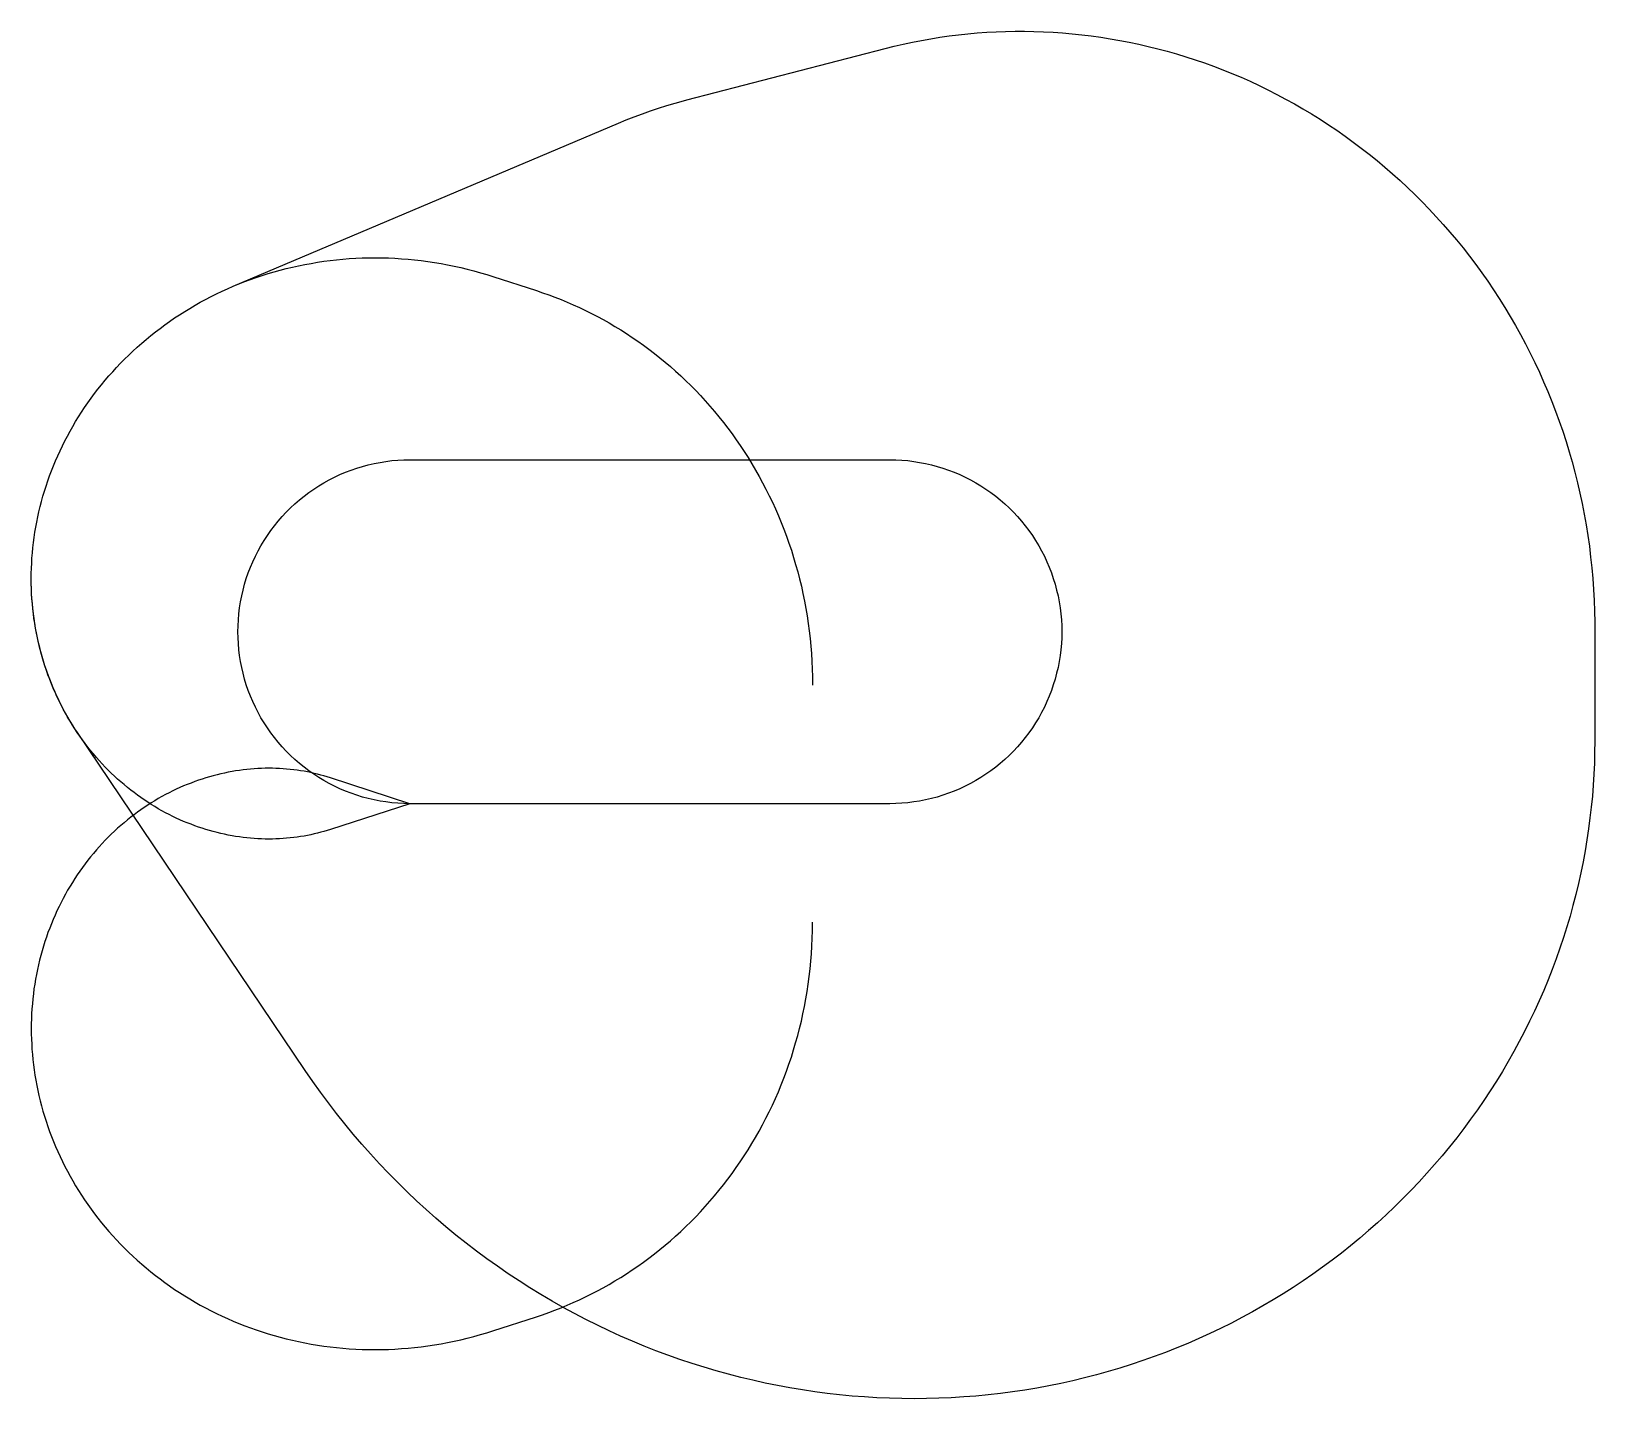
# Model space of a CAD drawing. Header units: metres. Extents: x -4658 to 14575, y -7323 to 9505.
import ezdxf

# ---------------------------------------------------------------- set-up
doc = ezdxf.new("R2010")
doc.units = ezdxf.units.M

msp = doc.modelspace()

# ---------------------------------------------------------------- linework, layer by layer
at = {"layer": 'NorminalTrack', "color": 1}
msp.add_lwpolyline([(0, 0), (0, 0), (-74, 1), (-148, 5), (-221, 12), (-295, 21), (-367, 32), (-440, 46), (-512, 63), (-583, 82), (-654, 104), (-724, 128), (-793, 154), (-861, 183), (-928, 214), (-994, 248), (-1058, 284), (-1121, 322), (-1183, 362), (-1244, 404), (-1303, 449), (-1360, 495), (-1416, 544), (-1470, 594), (-1522, 646), (-1573, 700), (-1621, 756), (-1668, 813), (-1712, 872), (-1754, 933), (-1795, 995), (-1833, 1058), (-1869, 1123), (-1902, 1189), (-1933, 1256), (-1962, 1324), (-1989, 1392), (-2013, 1462), (-2034, 1533), (-2053, 1604), (-2070, 1676), (-2084, 1749), (-2096, 1822), (-2105, 1895), (-2111, 1969), (-2115, 2042), (-2116, 2116), (-2115, 2190), (-2111, 2264), (-2105, 2337), (-2096, 2411), (-2084, 2484), (-2070, 2556), (-2053, 2628), (-2034, 2700), (-2013, 2770), (-1989, 2840), (-1962, 2909), (-1933, 2977), (-1902, 3044), (-1869, 3110), (-1833, 3174), (-1795, 3238), (-1754, 3300), (-1712, 3360), (-1668, 3419), (-1621, 3477), (-1573, 3532), (-1522, 3586), (-1470, 3639), (-1416, 3689), (-1360, 3737), (-1303, 3784), (-1244, 3828), (-1183, 3871), (-1121, 3911), (-1058, 3949), (-994, 3985), (-928, 4018), (-861, 4050), (-793, 4078), (-724, 4105), (-654, 4129), (-583, 4151), (-512, 4170), (-440, 4186), (-367, 4200), (-295, 4212), (-221, 4221), (-148, 4227), (-74, 4231), (0, 4233), (0, 4233), (5903, 4233), (5903, 4233), (5976, 4231), (6050, 4227), (6124, 4221), (6197, 4212), (6270, 4200), (6343, 4186), (6415, 4170), (6486, 4151), (6557, 4129), (6626, 4105), (6695, 4078), (6763, 4050), (6830, 4018), (6896, 3985), (6961, 3949), (7024, 3911), (7086, 3871), (7147, 3828), (7206, 3784), (7263, 3737), (7319, 3689), (7373, 3639), (7425, 3586), (7475, 3532), (7524, 3477), (7570, 3419), (7615, 3360), (7657, 3300), (7697, 3238), (7735, 3174), (7771, 3110), (7805, 3044), (7836, 2977), (7865, 2909), (7891, 2840), (7915, 2770), (7937, 2700), (7956, 2628), (7973, 2556), (7987, 2484), (7998, 2411), (8007, 2337), (8014, 2264), (8018, 2190), (8019, 2116), (8018, 2042), (8014, 1969), (8007, 1895), (7998, 1822), (7987, 1749), (7973, 1676), (7956, 1604), (7937, 1533), (7915, 1462), (7891, 1392), (7865, 1324), (7836, 1256), (7805, 1189), (7771, 1123), (7735, 1058), (7697, 995), (7657, 933), (7615, 872), (7570, 813), (7524, 756), (7475, 700), (7425, 646), (7373, 594), (7319, 544), (7263, 495), (7206, 449), (7147, 404), (7086, 362), (7024, 322), (6961, 284), (6896, 248), (6830, 214), (6763, 183), (6695, 154), (6626, 128), (6557, 104), (6486, 82), (6415, 63), (6343, 46), (6270, 32), (6197, 21), (6124, 12), (6050, 5), (5976, 1), (5903, 0), (0, 0)], dxfattribs=at)
at = {"layer": 'WindSpiral', "color": 5}
for points in [[(0, 0), (-979, -317), (-1018, -330), (-1058, -341), (-1098, -352), (-1138, -363), (-1179, -373), (-1220, -382), (-1261, -390), (-1303, -398), (-1345, -405), (-1388, -411), (-1430, -417), (-1473, -422), (-1517, -426), (-1560, -429), (-1604, -432), (-1648, -434), (-1692, -435), (-1736, -435), (-1781, -435), (-1826, -433), (-1871, -431), (-1916, -429), (-1961, -425), (-2007, -421), (-2052, -415), (-2098, -409), (-2144, -403), (-2189, -395), (-2235, -386), (-2281, -377), (-2327, -367), (-2373, -356), (-2419, -344), (-2465, -331), (-2511, -317), (-2556, -303), (-2602, -288), (-2648, -271), (-2693, -254), (-2739, -236), (-2784, -218), (-2829, -198), (-2874, -177), (-2919, -156), (-2963, -134), (-3008, -111), (-3052, -87), (-3096, -62), (-3139, -36), (-3182, -10), (-3225, 18), (-3268, 46), (-3310, 75), (-3352, 105), (-3394, 136), (-3435, 168), (-3476, 200), (-3516, 234), (-3556, 268), (-3596, 303), (-3635, 339), (-3674, 375), (-3712, 413), (-3749, 451), (-3786, 490), (-3823, 530), (-3858, 570), (-3894, 612), (-3928, 654), (-3962, 697), (-3996, 740), (-4029, 785), (-4061, 830), (-4092, 876), (-4123, 922), (-4153, 970), (-4182, 1017), (-4211, 1066), (-4239, 1115), (-4266, 1165), (-4292, 1216), (-4317, 1267), (-4342, 1319), (-4366, 1371), (-4389, 1424), (-4411, 1478), (-4432, 1532), (-4453, 1586), (-4472, 1642), (-4491, 1697), (-4509, 1754), (-4525, 1810), (-4541, 1868), (-4556, 1925), (-4570, 1983), (-4583, 2042), (-4595, 2101), (-4606, 2160), (-4616, 2220), (-4625, 2280), (-4633, 2340), (-4639, 2401), (-4645, 2462), (-4650, 2523), (-4654, 2585), (-4656, 2647), (-4658, 2709), (-4658, 2771), (-4658, 2834), (-4656, 2897), (-4653, 2959), (-4650, 3022), (-4645, 3086), (-4638, 3149), (-4631, 3212), (-4623, 3275), (-4613, 3339), (-4603, 3402), (-4591, 3466), (-4578, 3529), (-4564, 3592), (-4548, 3656), (-4532, 3719), (-4515, 3782), (-4496, 3845), (-4476, 3908), (-4455, 3971), (-4433, 4033), (-4409, 4095), (-4385, 4157), (-4359, 4219), (-4332, 4281), (-4305, 4342), (-4275, 4403), (-4245, 4463), (-4214, 4524), (-4181, 4583), (-4148, 4643), (-4113, 4702), (-4077, 4760), (-4040, 4818), (-4002, 4876), (-3962, 4933), (-3922, 4990), (-3880, 5046), (-3838, 5101), (-3794, 5156), (-3749, 5210), (-3704, 5264), (-3657, 5316), (-3609, 5369), (-3560, 5420), (-3510, 5471), (-3459, 5521), (-3407, 5570), (-3354, 5619), (-3300, 5667), (-3245, 5713), (-3189, 5760), (-3132, 5805), (-3074, 5849), (-3015, 5892), (-2956, 5935), (-2895, 5977), (-2834, 6017), (-2771, 6057), (-2708, 6095), (-2644, 6133), (-2579, 6170), (-2514, 6205), (-2447, 6240), (-2380, 6273), (-2312, 6306), (-2244, 6337), (-2174, 6367), (-2174, 6367), (2565, 8375), (2662, 8415), (2760, 8453), (2859, 8490), (2958, 8525), (3059, 8559), (3160, 8590), (3261, 8621), (3364, 8649), (3405, 8660), (5847, 9294), (5957, 9321), (6069, 9347), (6181, 9371), (6293, 9393), (6406, 9413), (6520, 9431), (6634, 9447), (6748, 9462), (6863, 9474), (6979, 9484), (7095, 9492), (7211, 9498), (7327, 9503), (7444, 9505), (7560, 9505), (7677, 9503), (7795, 9499), (7912, 9493), (8029, 9485), (8147, 9475), (8264, 9463), (8381, 9448), (8499, 9432), (8616, 9413), (8733, 9393), (8850, 9370), (8966, 9346), (9083, 9319), (9199, 9290), (9314, 9259), (9430, 9226), (9545, 9191), (9659, 9154), (9773, 9115), (9887, 9074), (10000, 9031), (10112, 8985), (10224, 8938), (10335, 8889), (10446, 8837), (10555, 8784), (10664, 8728), (10773, 8671), (10880, 8612), (10986, 8550), (11092, 8487), (11196, 8422), (11300, 8355), (11402, 8286), (11504, 8215), (11604, 8142), (11703, 8068), (11801, 7991), (11898, 7913), (11994, 7833), (12088, 7751), (12182, 7667), (12273, 7582), (12364, 7495), (12453, 7406), (12540, 7315), (12626, 7223), (12711, 7129), (12794, 7034), (12876, 6937), (12956, 6838), (13034, 6738), (13111, 6636), (13186, 6533), (13259, 6429), (13331, 6323), (13401, 6215), (13469, 6107), (13535, 5996), (13600, 5885), (13663, 5772), (13723, 5658), (13782, 5543), (13839, 5427), (13894, 5309), (13947, 5191), (13998, 5071), (14047, 4950), (14094, 4828), (14139, 4705), (14181, 4582), (14222, 4457), (14261, 4331), (14297, 4205), (14331, 4078), (14363, 3950), (14393, 3821), (14421, 3692), (14446, 3562), (14469, 3431), (14490, 3300), (14509, 3168), (14525, 3035), (14539, 2903), (14551, 2769), (14561, 2636), (14568, 2502), (14573, 2368), (14575, 2233), (14575, 2158), (14575, 769), (14574, 634), (14571, 499), (14565, 364), (14557, 229), (14546, 94), (14533, -41), (14517, -176), (14500, -311), (14480, -446), (14457, -581), (14432, -716), (14405, -850), (14375, -984), (14343, -1117), (14308, -1251), (14272, -1383), (14232, -1516), (14191, -1648), (14147, -1779), (14101, -1909), (14052, -2039), (14001, -2169), (13948, -2297), (13892, -2425), (13834, -2552), (13774, -2678), (13712, -2804), (13647, -2928), (13580, -3051), (13511, -3174), (13439, -3295), (13366, -3415), (13290, -3534), (13212, -3652), (13132, -3769), (13049, -3884), (12965, -3999), (12878, -4111), (12790, -4223), (12699, -4333), (12606, -4441), (12511, -4548), (12415, -4654), (12316, -4758), (12215, -4860), (12113, -4961), (12008, -5060), (11902, -5158), (11794, -5253), (11684, -5347), (11572, -5439), (11459, -5530), (11344, -5618), (11227, -5704), (11108, -5789), (10988, -5871), (10867, -5952), (10743, -6031), (10619, -6107), (10492, -6181), (10365, -6254), (10235, -6324), (10105, -6392), (9973, -6457), (9840, -6521), (9705, -6582), (9570, -6641), (9433, -6698), (9295, -6752), (9156, -6804), (9015, -6854), (8874, -6901), (8732, -6946), (8589, -6989), (8445, -7028), (8300, -7066), (8154, -7101), (8007, -7133), (7860, -7163), (7712, -7191), (7563, -7216), (7414, -7238), (7264, -7258), (7114, -7275), (6963, -7289), (6812, -7301), (6660, -7311), (6508, -7317), (6356, -7321), (6204, -7323), (6051, -7321), (5898, -7317), (5745, -7311), (5592, -7301), (5439, -7289), (5286, -7274), (5133, -7257), (4980, -7237), (4828, -7214), (4675, -7189), (4523, -7160), (4371, -7129), (4220, -7096), (4069, -7060), (3918, -7021), (3768, -6979), (3619, -6935), (3470, -6888), (3322, -6838), (3174, -6786), (3027, -6731), (2881, -6674), (2736, -6614), (2592, -6551), (2449, -6486), (2306, -6418), (2165, -6347), (2025, -6274), (1886, -6199), (1748, -6121), (1611, -6040), (1476, -5957), (1342, -5872), (1209, -5784), (1077, -5693), (947, -5601), (819, -5506), (692, -5408), (566, -5308), (443, -5206), (320, -5102), (200, -4995), (81, -4887), (-36, -4776), (-151, -4662), (-264, -4547), (-376, -4430), (-485, -4310), (-593, -4189), (-698, -4065), (-802, -3940), (-903, -3812), (-1002, -3683), (-1099, -3552), (-1194, -3419), (-1287, -3284), (-1287, -3283), (-4091, 874), (-4122, 921), (-4152, 968), (-4181, 1016), (-4210, 1064), (-4238, 1113), (-4265, 1163), (-4291, 1214), (-4317, 1265), (-4341, 1317), (-4365, 1369), (-4388, 1422), (-4410, 1476), (-4432, 1530), (-4452, 1584), (-4472, 1640), (-4490, 1695), (-4508, 1751), (-4525, 1808), (-4541, 1865), (-4555, 1923), (-4569, 1981), (-4582, 2040), (-4594, 2098), (-4605, 2158), (-4615, 2218), (-4624, 2278), (-4632, 2338), (-4639, 2399), (-4645, 2460), (-4650, 2521), (-4654, 2583), (-4656, 2645), (-4658, 2707), (-4658, 2769)], [(0, 0), (-979, -317), (-1018, -330), (-1058, -341), (-1098, -352), (-1138, -363), (-1179, -373), (-1220, -382), (-1261, -390), (-1303, -398), (-1345, -405), (-1388, -411), (-1430, -417), (-1473, -422), (-1517, -426), (-1560, -429), (-1604, -432), (-1648, -434), (-1692, -435), (-1736, -435), (-1781, -435), (-1826, -433), (-1871, -431), (-1916, -429), (-1961, -425), (-2007, -421), (-2052, -415), (-2098, -409), (-2144, -403), (-2189, -395), (-2235, -386), (-2281, -377), (-2327, -367), (-2373, -356), (-2419, -344), (-2465, -331), (-2511, -317), (-2556, -303), (-2602, -288), (-2648, -271), (-2693, -254), (-2739, -236), (-2784, -218), (-2829, -198), (-2874, -177), (-2919, -156), (-2963, -134), (-3008, -111), (-3052, -87), (-3096, -62), (-3139, -36), (-3182, -10), (-3225, 18), (-3268, 46), (-3310, 75), (-3352, 105), (-3394, 136), (-3435, 168), (-3476, 200), (-3516, 234), (-3556, 268), (-3596, 303), (-3635, 339), (-3674, 375), (-3712, 413), (-3749, 451), (-3786, 490), (-3823, 530), (-3858, 570), (-3894, 612), (-3928, 654), (-3962, 697), (-3996, 740), (-4029, 785), (-4061, 830), (-4092, 876), (-4123, 922), (-4153, 970), (-4182, 1017), (-4211, 1066), (-4239, 1115), (-4266, 1165), (-4292, 1216), (-4317, 1267), (-4342, 1319), (-4366, 1371), (-4389, 1424), (-4411, 1478), (-4432, 1532), (-4453, 1586), (-4472, 1642), (-4491, 1697), (-4509, 1754), (-4525, 1810), (-4541, 1868), (-4556, 1925), (-4570, 1983), (-4583, 2042), (-4595, 2101), (-4606, 2160), (-4616, 2220), (-4625, 2280), (-4633, 2340), (-4639, 2401), (-4645, 2462), (-4650, 2523), (-4654, 2585), (-4656, 2647), (-4658, 2709), (-4658, 2771), (-4658, 2834), (-4656, 2897), (-4653, 2959), (-4650, 3022), (-4645, 3086), (-4638, 3149), (-4631, 3212), (-4623, 3275), (-4613, 3339), (-4603, 3402), (-4591, 3466), (-4578, 3529), (-4564, 3592), (-4548, 3656), (-4532, 3719), (-4515, 3782), (-4496, 3845), (-4476, 3908), (-4455, 3971), (-4433, 4033), (-4409, 4095), (-4385, 4157), (-4359, 4219), (-4332, 4281), (-4305, 4342), (-4275, 4403), (-4245, 4463), (-4214, 4524), (-4181, 4583), (-4148, 4643), (-4113, 4702), (-4077, 4760), (-4040, 4818), (-4002, 4876), (-3962, 4933), (-3922, 4990), (-3880, 5046), (-3838, 5101), (-3794, 5156), (-3749, 5210), (-3704, 5264), (-3657, 5316), (-3609, 5369), (-3560, 5420), (-3510, 5471), (-3459, 5521), (-3407, 5570), (-3354, 5619), (-3300, 5667), (-3245, 5713), (-3189, 5760), (-3132, 5805), (-3074, 5849), (-3015, 5892), (-2956, 5935), (-2895, 5977), (-2834, 6017), (-2771, 6057), (-2708, 6095), (-2644, 6133), (-2579, 6170), (-2514, 6205), (-2447, 6240), (-2380, 6273), (-2312, 6306), (-2244, 6337), (-2174, 6367), (-2104, 6396), (-2033, 6424), (-1962, 6450), (-1890, 6476), (-1817, 6500), (-1744, 6523), (-1670, 6545), (-1595, 6566), (-1521, 6585), (-1445, 6603), (-1369, 6620), (-1293, 6635), (-1216, 6649), (-1138, 6662), (-1060, 6674), (-982, 6684), (-904, 6693), (-825, 6701), (-746, 6707), (-666, 6712), (-587, 6715), (-507, 6717), (-426, 6718), (-346, 6717), (-265, 6715), (-185, 6711), (-104, 6706), (-23, 6700), (58, 6692), (139, 6683), (220, 6672), (302, 6660), (383, 6646), (464, 6631), (545, 6614), (625, 6596), (706, 6577), (787, 6556), (867, 6534), (947, 6510), (1020, 6487), (1555, 6314), (1631, 6288), (1708, 6261), (1784, 6233), (1859, 6203), (1935, 6172), (2010, 6139), (2084, 6105), (2159, 6070), (2232, 6033), (2306, 5995), (2379, 5956), (2451, 5915), (2522, 5873), (2594, 5829), (2664, 5784), (2734, 5738), (2803, 5691), (2872, 5642), (2940, 5592), (3007, 5540), (3073, 5487), (3139, 5433), (3204, 5378), (3268, 5322), (3331, 5264), (3393, 5205), (3454, 5145), (3515, 5083), (3574, 5021), (3633, 4957), (3690, 4892), (3747, 4826), (3802, 4759), (3857, 4690), (3910, 4621), (3962, 4550), (4014, 4479), (4064, 4406), (4112, 4333), (4160, 4258), (4206, 4182), (4252, 4106), (4296, 4028), (4338, 3950), (4380, 3870), (4420, 3790), (4459, 3709), (4496, 3627), (4532, 3544), (4567, 3460), (4600, 3376), (4632, 3291), (4662, 3205), (4692, 3118), (4719, 3031), (4745, 2943), (4770, 2854), (4793, 2765), (4815, 2676), (4835, 2585), (4853, 2494), (4870, 2403), (4886, 2311), (4900, 2219), (4912, 2126), (4922, 2033), (4932, 1940), (4939, 1846), (4945, 1752), (4949, 1657), (4952, 1563), (4952, 1468), (4952, 1460)], [(0, 0), (-979, 317), (-1018, 330), (-1058, 341), (-1098, 352), (-1138, 363), (-1179, 373), (-1220, 382), (-1261, 390), (-1303, 398), (-1345, 405), (-1388, 411), (-1430, 417), (-1473, 422), (-1517, 426), (-1560, 429), (-1604, 432), (-1648, 434), (-1692, 435), (-1736, 435), (-1781, 435), (-1826, 433), (-1871, 431), (-1916, 429), (-1961, 425), (-2007, 421), (-2052, 415), (-2098, 409), (-2144, 403), (-2189, 395), (-2235, 386), (-2281, 377), (-2327, 367), (-2373, 356), (-2419, 344), (-2465, 331), (-2511, 317), (-2556, 303), (-2602, 288), (-2648, 271), (-2693, 254), (-2739, 236), (-2784, 218), (-2829, 198), (-2874, 177), (-2919, 156), (-2963, 134), (-3008, 111), (-3052, 87), (-3096, 62), (-3139, 36), (-3182, 10), (-3225, -18), (-3268, -46), (-3310, -75), (-3352, -105), (-3394, -136), (-3435, -168), (-3476, -200), (-3516, -234), (-3556, -268), (-3596, -303), (-3635, -339), (-3674, -375), (-3712, -413), (-3749, -451), (-3786, -490), (-3823, -530), (-3858, -570), (-3894, -612), (-3928, -654), (-3962, -697), (-3996, -740), (-4029, -785), (-4061, -830), (-4092, -876), (-4123, -922), (-4153, -970), (-4182, -1017), (-4211, -1066), (-4239, -1115), (-4266, -1165), (-4292, -1216), (-4317, -1267), (-4342, -1319), (-4366, -1371), (-4389, -1424), (-4411, -1478), (-4432, -1532), (-4453, -1586), (-4472, -1642), (-4491, -1697), (-4509, -1754), (-4525, -1810), (-4541, -1868), (-4556, -1925), (-4570, -1983), (-4583, -2042), (-4595, -2101), (-4606, -2160), (-4616, -2220), (-4625, -2280), (-4633, -2340), (-4639, -2401), (-4645, -2462), (-4650, -2523), (-4654, -2585), (-4656, -2647), (-4658, -2709), (-4658, -2771), (-4658, -2834), (-4656, -2897), (-4653, -2959), (-4650, -3022), (-4645, -3086), (-4638, -3149), (-4631, -3212), (-4623, -3275), (-4613, -3339), (-4603, -3402), (-4591, -3466), (-4578, -3529), (-4564, -3592), (-4548, -3656), (-4532, -3719), (-4515, -3782), (-4496, -3845), (-4476, -3908), (-4455, -3971), (-4433, -4033), (-4409, -4095), (-4385, -4157), (-4359, -4219), (-4332, -4281), (-4305, -4342), (-4275, -4403), (-4245, -4463), (-4214, -4524), (-4181, -4583), (-4148, -4643), (-4113, -4702), (-4077, -4760), (-4040, -4818), (-4002, -4876), (-3962, -4933), (-3922, -4990), (-3880, -5046), (-3838, -5101), (-3794, -5156), (-3749, -5210), (-3704, -5264), (-3657, -5316), (-3609, -5369), (-3560, -5420), (-3510, -5471), (-3459, -5521), (-3407, -5570), (-3354, -5619), (-3300, -5667), (-3245, -5713), (-3189, -5760), (-3132, -5805), (-3074, -5849), (-3015, -5892), (-2956, -5935), (-2895, -5977), (-2834, -6017), (-2771, -6057), (-2708, -6095), (-2644, -6133), (-2579, -6170), (-2514, -6205), (-2447, -6240), (-2380, -6273), (-2312, -6306), (-2244, -6337), (-2174, -6367), (-2104, -6396), (-2033, -6424), (-1962, -6450), (-1890, -6476), (-1817, -6500), (-1744, -6523), (-1670, -6545), (-1595, -6566), (-1521, -6585), (-1445, -6603), (-1369, -6620), (-1293, -6635), (-1216, -6649), (-1138, -6662), (-1060, -6674), (-982, -6684), (-904, -6693), (-825, -6701), (-746, -6707), (-666, -6712), (-587, -6715), (-507, -6717), (-426, -6718), (-346, -6717), (-265, -6715), (-185, -6711), (-104, -6706), (-23, -6700), (58, -6692), (139, -6683), (220, -6672), (302, -6660), (383, -6646), (464, -6631), (545, -6614), (625, -6596), (706, -6577), (787, -6556), (867, -6534), (947, -6510), (1020, -6487), (1555, -6314), (1631, -6288), (1708, -6261), (1784, -6233), (1859, -6203), (1935, -6172), (2010, -6139), (2084, -6105), (2159, -6070), (2232, -6033), (2306, -5995), (2379, -5956), (2451, -5915), (2522, -5873), (2594, -5829), (2664, -5784), (2734, -5738), (2803, -5691), (2872, -5642), (2940, -5592), (3007, -5540), (3073, -5487), (3139, -5433), (3204, -5378), (3268, -5322), (3331, -5264), (3393, -5205), (3454, -5145), (3515, -5083), (3574, -5021), (3633, -4957), (3690, -4892), (3747, -4826), (3802, -4759), (3857, -4690), (3910, -4621), (3962, -4550), (4014, -4479), (4064, -4406), (4112, -4333), (4160, -4258), (4206, -4182), (4252, -4106), (4296, -4028), (4338, -3950), (4380, -3870), (4420, -3790), (4459, -3709), (4496, -3627), (4532, -3544), (4567, -3460), (4600, -3376), (4632, -3291), (4662, -3205), (4692, -3118), (4719, -3031), (4745, -2943), (4770, -2854), (4793, -2765), (4815, -2676), (4835, -2585), (4853, -2494), (4870, -2403), (4886, -2311), (4900, -2219), (4912, -2126), (4922, -2033), (4932, -1940), (4939, -1846), (4945, -1752), (4949, -1657), (4952, -1563), (4952, -1468), (4952, -1460)]]:
    msp.add_lwpolyline(points, dxfattribs=at)

doc.saveas('drawing.dxf')
